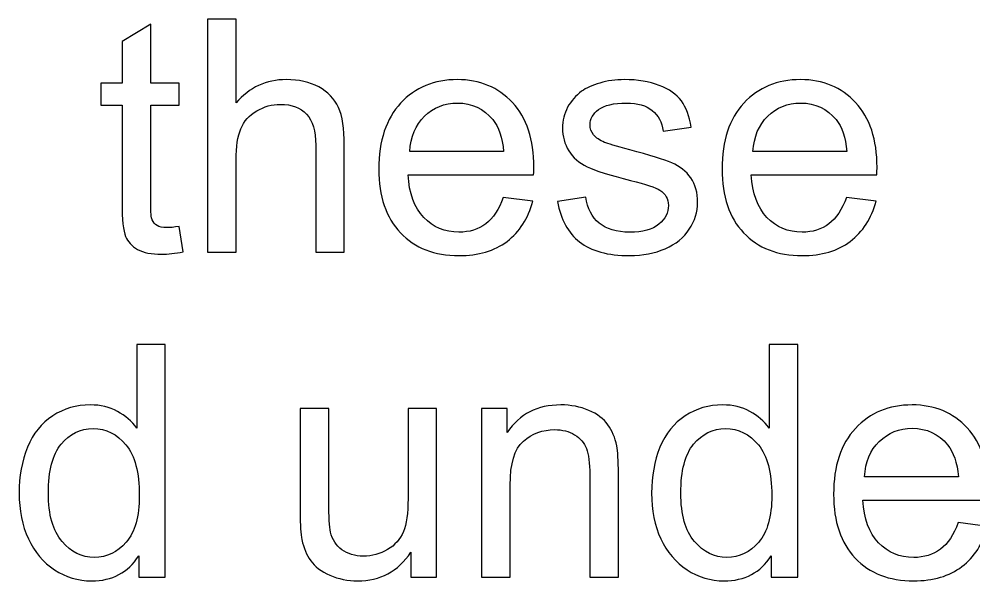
# Model space of a CAD drawing. Header units: centimetres. Extents: x -30.6 to 14.2, y -21.2 to 7.4.
# Drawn here: x -29.017 to -27.928, y -0.576 to 0.064 of the extents above; entities that cross this region are included whole.
import ezdxf

# ---------------------------------------------------------------- set-up
doc = ezdxf.new("R2010")
doc.units = ezdxf.units.CM
doc.header["$MEASUREMENT"] = 0
doc.layers.add('Layer 1', color=7, linetype='Continuous')

msp = doc.modelspace()

# ---------------------------------------------------------------- linework, layer by layer
at = {"layer": 'Layer 1'}
for points, knots in [([(-28.83409, -0.17217), (-28.83409, -0.17217), (-28.82965, -0.20094), (-28.82965, -0.20094), (-28.82965, -0.20094), (-28.83878, -0.20286), (-28.847, -0.20384), (-28.85416, -0.20384), (-28.85416, -0.20384), (-28.86595, -0.20384), (-28.87509, -0.20199), (-28.88163, -0.19822), (-28.88163, -0.19822), (-28.88811, -0.19446), (-28.89268, -0.18958), (-28.89533, -0.18347), (-28.89533, -0.18347), (-28.89799, -0.17736), (-28.89929, -0.16452), (-28.89929, -0.14495), (-28.89929, -0.14495), (-28.89929, -0.14495), (-28.89929, -0.03419), (-28.89929, -0.03419), (-28.89929, -0.03419), (-28.89929, -0.03419), (-28.92336, -0.03419), (-28.92336, -0.03419), (-28.92336, -0.03419), (-28.92336, -0.03419), (-28.92336, -0.009), (-28.92336, -0.009), (-28.92336, -0.009), (-28.92336, -0.009), (-28.89929, -0.009), (-28.89929, -0.009), (-28.89929, -0.009), (-28.89929, -0.009), (-28.89929, 0.03854), (-28.89929, 0.03854), (-28.89929, 0.03854), (-28.89929, 0.03854), (-28.86669, 0.05811), (-28.86669, 0.05811), (-28.86669, 0.05811), (-28.86669, 0.05811), (-28.86669, -0.009), (-28.86669, -0.009), (-28.86669, -0.009), (-28.86669, -0.009), (-28.83409, -0.009), (-28.83409, -0.009), (-28.83409, -0.009), (-28.83409, -0.009), (-28.83409, -0.03419), (-28.83409, -0.03419), (-28.83409, -0.03419), (-28.83409, -0.03419), (-28.86669, -0.03419), (-28.86669, -0.03419), (-28.86669, -0.03419), (-28.86669, -0.03419), (-28.86669, -0.1468), (-28.86669, -0.1468), (-28.86669, -0.1468), (-28.86669, -0.15612), (-28.86613, -0.16211), (-28.86496, -0.16476), (-28.86496, -0.16476), (-28.86385, -0.16742), (-28.862, -0.16952), (-28.8594, -0.17112), (-28.8594, -0.17112), (-28.85681, -0.17267), (-28.85311, -0.17347), (-28.84829, -0.17347), (-28.84829, -0.17347), (-28.84471, -0.17347), (-28.83996, -0.17304), (-28.83409, -0.17217)], [0, 0, 0, 0, 0.047619, 0.047619, 0.047619, 0.047619, 0.0952381, 0.0952381, 0.0952381, 0.0952381, 0.1428571, 0.1428571, 0.1428571, 0.1428571, 0.1904762, 0.1904762, 0.1904762, 0.1904762, 0.2380952, 0.2380952, 0.2380952, 0.2380952, 0.2857143, 0.2857143, 0.2857143, 0.2857143, 0.3333333, 0.3333333, 0.3333333, 0.3333333, 0.3809524, 0.3809524, 0.3809524, 0.3809524, 0.4285714, 0.4285714, 0.4285714, 0.4285714, 0.4761905, 0.4761905, 0.4761905, 0.4761905, 0.5238095, 0.5238095, 0.5238095, 0.5238095, 0.5714286, 0.5714286, 0.5714286, 0.5714286, 0.6190476, 0.6190476, 0.6190476, 0.6190476, 0.6666667, 0.6666667, 0.6666667, 0.6666667, 0.7142857, 0.7142857, 0.7142857, 0.7142857, 0.7619048, 0.7619048, 0.7619048, 0.7619048, 0.8095238, 0.8095238, 0.8095238, 0.8095238, 0.8571429, 0.8571429, 0.8571429, 0.8571429, 0.9047619, 0.9047619, 0.9047619, 0.9047619, 1, 1, 1, 1]), ([(-28.80192, -0.20125), (-28.80192, -0.20125), (-28.80192, 0.06397), (-28.80192, 0.06397), (-28.80192, 0.06397), (-28.80192, 0.06397), (-28.76933, 0.06397), (-28.76933, 0.06397), (-28.76933, 0.06397), (-28.76933, 0.06397), (-28.76933, -0.03147), (-28.76933, -0.03147), (-28.76933, -0.03147), (-28.7542, -0.01376), (-28.73512, -0.00493), (-28.71203, -0.00493), (-28.71203, -0.00493), (-28.6979, -0.00493), (-28.68561, -0.00771), (-28.67512, -0.01332), (-28.67512, -0.01332), (-28.66468, -0.01894), (-28.65721, -0.02666), (-28.6527, -0.03654), (-28.6527, -0.03654), (-28.6482, -0.04641), (-28.64598, -0.0608), (-28.64598, -0.07957), (-28.64598, -0.07957), (-28.64598, -0.07957), (-28.64598, -0.20125), (-28.64598, -0.20125), (-28.64598, -0.20125), (-28.64598, -0.20125), (-28.67857, -0.20125), (-28.67857, -0.20125), (-28.67857, -0.20125), (-28.67857, -0.20125), (-28.67857, -0.07969), (-28.67857, -0.07969), (-28.67857, -0.07969), (-28.67857, -0.06345), (-28.68209, -0.0516), (-28.68907, -0.04419), (-28.68907, -0.04419), (-28.69611, -0.03678), (-28.70598, -0.03308), (-28.71882, -0.03308), (-28.71882, -0.03308), (-28.72839, -0.03308), (-28.73741, -0.03555), (-28.74587, -0.04055), (-28.74587, -0.04055), (-28.75432, -0.04555), (-28.76031, -0.05234), (-28.76395, -0.06092), (-28.76395, -0.06092), (-28.76753, -0.06944), (-28.76933, -0.08123), (-28.76933, -0.0963), (-28.76933, -0.0963), (-28.76933, -0.0963), (-28.76933, -0.20125), (-28.76933, -0.20125), (-28.76933, -0.20125), (-28.76933, -0.20125), (-28.80192, -0.20125), (-28.80192, -0.20125)], [0, 0, 0, 0, 0.0555556, 0.0555556, 0.0555556, 0.0555556, 0.1111111, 0.1111111, 0.1111111, 0.1111111, 0.1666667, 0.1666667, 0.1666667, 0.1666667, 0.2222222, 0.2222222, 0.2222222, 0.2222222, 0.2777778, 0.2777778, 0.2777778, 0.2777778, 0.3333333, 0.3333333, 0.3333333, 0.3333333, 0.3888889, 0.3888889, 0.3888889, 0.3888889, 0.4444444, 0.4444444, 0.4444444, 0.4444444, 0.5, 0.5, 0.5, 0.5, 0.5555556, 0.5555556, 0.5555556, 0.5555556, 0.6111111, 0.6111111, 0.6111111, 0.6111111, 0.6666667, 0.6666667, 0.6666667, 0.6666667, 0.7222222, 0.7222222, 0.7222222, 0.7222222, 0.7777778, 0.7777778, 0.7777778, 0.7777778, 0.8333333, 0.8333333, 0.8333333, 0.8333333, 0.8888889, 0.8888889, 0.8888889, 0.8888889, 1, 1, 1, 1]), ([(-28.46477, -0.13902), (-28.46477, -0.13902), (-28.43107, -0.14346), (-28.43107, -0.14346), (-28.43107, -0.14346), (-28.43631, -0.16304), (-28.44613, -0.17828), (-28.46045, -0.18909), (-28.46045, -0.18909), (-28.47477, -0.19989), (-28.49305, -0.20532), (-28.51534, -0.20532), (-28.51534, -0.20532), (-28.54336, -0.20532), (-28.56559, -0.19668), (-28.58201, -0.1794), (-28.58201, -0.1794), (-28.59843, -0.16217), (-28.60664, -0.13791), (-28.60664, -0.10673), (-28.60664, -0.10673), (-28.60664, -0.0745), (-28.59837, -0.04944), (-28.58176, -0.03166), (-28.58176, -0.03166), (-28.56516, -0.01382), (-28.54361, -0.00493), (-28.51713, -0.00493), (-28.51713, -0.00493), (-28.49151, -0.00493), (-28.47058, -0.01363), (-28.45434, -0.0311), (-28.45434, -0.0311), (-28.4381, -0.04858), (-28.42995, -0.07315), (-28.42995, -0.10482), (-28.42995, -0.10482), (-28.42995, -0.10673), (-28.43002, -0.10963), (-28.43014, -0.11346), (-28.43014, -0.11346), (-28.43014, -0.11346), (-28.57331, -0.11346), (-28.57331, -0.11346), (-28.57331, -0.11346), (-28.57207, -0.13451), (-28.56615, -0.15069), (-28.5554, -0.16186), (-28.5554, -0.16186), (-28.54472, -0.17304), (-28.53133, -0.17865), (-28.51534, -0.17865), (-28.51534, -0.17865), (-28.50342, -0.17865), (-28.49323, -0.17551), (-28.48484, -0.16921), (-28.48484, -0.16921), (-28.47638, -0.16291), (-28.46971, -0.15285), (-28.46477, -0.13902)], [0, 0, 0, 0, 0.0625, 0.0625, 0.0625, 0.0625, 0.125, 0.125, 0.125, 0.125, 0.1875, 0.1875, 0.1875, 0.1875, 0.25, 0.25, 0.25, 0.25, 0.3125, 0.3125, 0.3125, 0.3125, 0.375, 0.375, 0.375, 0.375, 0.4375, 0.4375, 0.4375, 0.4375, 0.5, 0.5, 0.5, 0.5, 0.5625, 0.5625, 0.5625, 0.5625, 0.625, 0.625, 0.625, 0.625, 0.6875, 0.6875, 0.6875, 0.6875, 0.75, 0.75, 0.75, 0.75, 0.8125, 0.8125, 0.8125, 0.8125, 0.875, 0.875, 0.875, 0.875, 1, 1, 1, 1]), ([(-28.40285, -0.14383), (-28.40285, -0.14383), (-28.37062, -0.13865), (-28.37062, -0.13865), (-28.37062, -0.13865), (-28.36883, -0.15155), (-28.36377, -0.16143), (-28.35549, -0.16834), (-28.35549, -0.16834), (-28.34722, -0.1752), (-28.33562, -0.17865), (-28.3208, -0.17865), (-28.3208, -0.17865), (-28.3058, -0.17865), (-28.29468, -0.17563), (-28.2874, -0.16952), (-28.2874, -0.16952), (-28.28018, -0.16347), (-28.27653, -0.15631), (-28.27653, -0.14809), (-28.27653, -0.14809), (-28.27653, -0.14075), (-28.27981, -0.13494), (-28.28629, -0.13075), (-28.28629, -0.13075), (-28.29086, -0.12785), (-28.30197, -0.1242), (-28.31963, -0.1197), (-28.31963, -0.1197), (-28.34346, -0.11371), (-28.35994, -0.10852), (-28.3692, -0.10414), (-28.3692, -0.10414), (-28.3784, -0.09969), (-28.38538, -0.09364), (-28.39013, -0.08586), (-28.39013, -0.08586), (-28.39488, -0.07815), (-28.39729, -0.06957), (-28.39729, -0.06018), (-28.39729, -0.06018), (-28.39729, -0.0516), (-28.39532, -0.0437), (-28.39143, -0.03641), (-28.39143, -0.03641), (-28.38747, -0.02913), (-28.38217, -0.02308), (-28.37544, -0.01826), (-28.37544, -0.01826), (-28.37037, -0.01456), (-28.36346, -0.01141), (-28.35475, -0.00882), (-28.35475, -0.00882), (-28.34599, -0.00622), (-28.33667, -0.00493), (-28.32666, -0.00493), (-28.32666, -0.00493), (-28.3116, -0.00493), (-28.29839, -0.00709), (-28.28703, -0.01147), (-28.28703, -0.01147), (-28.27561, -0.01579), (-28.26721, -0.02172), (-28.26178, -0.02913), (-28.26178, -0.02913), (-28.25641, -0.0366), (-28.25264, -0.04654), (-28.2506, -0.05901), (-28.2506, -0.05901), (-28.2506, -0.05901), (-28.28246, -0.06345), (-28.28246, -0.06345), (-28.28246, -0.06345), (-28.28388, -0.05345), (-28.28808, -0.04561), (-28.29499, -0.03999), (-28.29499, -0.03999), (-28.30191, -0.03438), (-28.31166, -0.0316), (-28.32432, -0.0316), (-28.32432, -0.0316), (-28.3392, -0.0316), (-28.34988, -0.03407), (-28.35624, -0.03901), (-28.35624, -0.03901), (-28.36259, -0.04394), (-28.3658, -0.04975), (-28.3658, -0.05635), (-28.3658, -0.05635), (-28.3658, -0.06055), (-28.36451, -0.06438), (-28.36185, -0.06778), (-28.36185, -0.06778), (-28.3592, -0.07123), (-28.35506, -0.07413), (-28.34938, -0.07642), (-28.34938, -0.07642), (-28.34611, -0.07765), (-28.3366, -0.08043), (-28.32068, -0.08475), (-28.32068, -0.08475), (-28.29771, -0.09086), (-28.28166, -0.09593), (-28.27252, -0.09982), (-28.27252, -0.09982), (-28.26338, -0.10371), (-28.25622, -0.10945), (-28.25104, -0.11686), (-28.25104, -0.11686), (-28.24579, -0.12433), (-28.2432, -0.13359), (-28.2432, -0.1447), (-28.2432, -0.1447), (-28.2432, -0.1555), (-28.24634, -0.16569), (-28.2527, -0.17526), (-28.2527, -0.17526), (-28.25906, -0.18483), (-28.2682, -0.19224), (-28.28011, -0.19748), (-28.28011, -0.19748), (-28.29209, -0.20273), (-28.30561, -0.20532), (-28.32068, -0.20532), (-28.32068, -0.20532), (-28.34562, -0.20532), (-28.36469, -0.20014), (-28.37778, -0.18983), (-28.37778, -0.18983), (-28.39087, -0.17946), (-28.3992, -0.16415), (-28.40285, -0.14383)], [0, 0, 0, 0, 0.0294118, 0.0294118, 0.0294118, 0.0294118, 0.0588235, 0.0588235, 0.0588235, 0.0588235, 0.0882353, 0.0882353, 0.0882353, 0.0882353, 0.1176471, 0.1176471, 0.1176471, 0.1176471, 0.1470588, 0.1470588, 0.1470588, 0.1470588, 0.1764706, 0.1764706, 0.1764706, 0.1764706, 0.2058824, 0.2058824, 0.2058824, 0.2058824, 0.2352941, 0.2352941, 0.2352941, 0.2352941, 0.2647059, 0.2647059, 0.2647059, 0.2647059, 0.2941176, 0.2941176, 0.2941176, 0.2941176, 0.3235294, 0.3235294, 0.3235294, 0.3235294, 0.3529412, 0.3529412, 0.3529412, 0.3529412, 0.3823529, 0.3823529, 0.3823529, 0.3823529, 0.4117647, 0.4117647, 0.4117647, 0.4117647, 0.4411765, 0.4411765, 0.4411765, 0.4411765, 0.4705882, 0.4705882, 0.4705882, 0.4705882, 0.5, 0.5, 0.5, 0.5, 0.5294118, 0.5294118, 0.5294118, 0.5294118, 0.5588235, 0.5588235, 0.5588235, 0.5588235, 0.5882353, 0.5882353, 0.5882353, 0.5882353, 0.6176471, 0.6176471, 0.6176471, 0.6176471, 0.6470588, 0.6470588, 0.6470588, 0.6470588, 0.6764706, 0.6764706, 0.6764706, 0.6764706, 0.7058824, 0.7058824, 0.7058824, 0.7058824, 0.7352941, 0.7352941, 0.7352941, 0.7352941, 0.7647059, 0.7647059, 0.7647059, 0.7647059, 0.7941176, 0.7941176, 0.7941176, 0.7941176, 0.8235294, 0.8235294, 0.8235294, 0.8235294, 0.8529412, 0.8529412, 0.8529412, 0.8529412, 0.8823529, 0.8823529, 0.8823529, 0.8823529, 0.9117647, 0.9117647, 0.9117647, 0.9117647, 0.9411765, 0.9411765, 0.9411765, 0.9411765, 1, 1, 1, 1]), ([(-28.07354, -0.13902), (-28.07354, -0.13902), (-28.03984, -0.14346), (-28.03984, -0.14346), (-28.03984, -0.14346), (-28.04508, -0.16304), (-28.0549, -0.17828), (-28.06922, -0.18909), (-28.06922, -0.18909), (-28.08354, -0.19989), (-28.10182, -0.20532), (-28.12411, -0.20532), (-28.12411, -0.20532), (-28.15213, -0.20532), (-28.17436, -0.19668), (-28.19078, -0.1794), (-28.19078, -0.1794), (-28.2072, -0.16217), (-28.21541, -0.13791), (-28.21541, -0.10673), (-28.21541, -0.10673), (-28.21541, -0.0745), (-28.20714, -0.04944), (-28.19053, -0.03166), (-28.19053, -0.03166), (-28.17393, -0.01382), (-28.15238, -0.00493), (-28.1259, -0.00493), (-28.1259, -0.00493), (-28.10028, -0.00493), (-28.07935, -0.01363), (-28.06311, -0.0311), (-28.06311, -0.0311), (-28.04687, -0.04858), (-28.03872, -0.07315), (-28.03872, -0.10482), (-28.03872, -0.10482), (-28.03872, -0.10673), (-28.03879, -0.10963), (-28.03891, -0.11346), (-28.03891, -0.11346), (-28.03891, -0.11346), (-28.18208, -0.11346), (-28.18208, -0.11346), (-28.18208, -0.11346), (-28.18084, -0.13451), (-28.17492, -0.15069), (-28.16417, -0.16186), (-28.16417, -0.16186), (-28.15349, -0.17304), (-28.1401, -0.17865), (-28.12411, -0.17865), (-28.12411, -0.17865), (-28.11219, -0.17865), (-28.102, -0.17551), (-28.09361, -0.16921), (-28.09361, -0.16921), (-28.08515, -0.16291), (-28.07848, -0.15285), (-28.07354, -0.13902)], [0, 0, 0, 0, 0.0625, 0.0625, 0.0625, 0.0625, 0.125, 0.125, 0.125, 0.125, 0.1875, 0.1875, 0.1875, 0.1875, 0.25, 0.25, 0.25, 0.25, 0.3125, 0.3125, 0.3125, 0.3125, 0.375, 0.375, 0.375, 0.375, 0.4375, 0.4375, 0.4375, 0.4375, 0.5, 0.5, 0.5, 0.5, 0.5625, 0.5625, 0.5625, 0.5625, 0.625, 0.625, 0.625, 0.625, 0.6875, 0.6875, 0.6875, 0.6875, 0.75, 0.75, 0.75, 0.75, 0.8125, 0.8125, 0.8125, 0.8125, 0.875, 0.875, 0.875, 0.875, 1, 1, 1, 1]), ([(-28.57145, -0.08679), (-28.57145, -0.08679), (-28.4644, -0.08679), (-28.4644, -0.08679), (-28.4644, -0.08679), (-28.46582, -0.07062), (-28.46996, -0.05851), (-28.47669, -0.05043), (-28.47669, -0.05043), (-28.487, -0.03789), (-28.50046, -0.0316), (-28.51694, -0.0316), (-28.51694, -0.0316), (-28.53188, -0.0316), (-28.54441, -0.0366), (-28.5546, -0.0466), (-28.5546, -0.0466), (-28.56473, -0.0566), (-28.57034, -0.07), (-28.57145, -0.08679)], [0, 0, 0, 0, 0.1666667, 0.1666667, 0.1666667, 0.1666667, 0.3333333, 0.3333333, 0.3333333, 0.3333333, 0.5, 0.5, 0.5, 0.5, 0.6666667, 0.6666667, 0.6666667, 0.6666667, 1, 1, 1, 1]), ([(-28.18022, -0.08679), (-28.18022, -0.08679), (-28.07317, -0.08679), (-28.07317, -0.08679), (-28.07317, -0.08679), (-28.07459, -0.07062), (-28.07873, -0.05851), (-28.08546, -0.05043), (-28.08546, -0.05043), (-28.09577, -0.03789), (-28.10923, -0.0316), (-28.12571, -0.0316), (-28.12571, -0.0316), (-28.14065, -0.0316), (-28.15318, -0.0366), (-28.16337, -0.0466), (-28.16337, -0.0466), (-28.1735, -0.0566), (-28.17911, -0.07), (-28.18022, -0.08679)], [0, 0, 0, 0, 0.1666667, 0.1666667, 0.1666667, 0.1666667, 0.3333333, 0.3333333, 0.3333333, 0.3333333, 0.5, 0.5, 0.5, 0.5, 0.6666667, 0.6666667, 0.6666667, 0.6666667, 1, 1, 1, 1]), ([(-28.8804, -0.57167), (-28.8804, -0.57167), (-28.8804, -0.54728), (-28.8804, -0.54728), (-28.8804, -0.54728), (-28.89256, -0.56624), (-28.91047, -0.57574), (-28.93411, -0.57574), (-28.93411, -0.57574), (-28.94942, -0.57574), (-28.9635, -0.57155), (-28.97628, -0.56309), (-28.97628, -0.56309), (-28.98912, -0.55469), (-28.99906, -0.5429), (-29.00616, -0.52784), (-29.00616, -0.52784), (-29.0132, -0.51271), (-29.01672, -0.49536), (-29.01672, -0.47573), (-29.01672, -0.47573), (-29.01672, -0.45659), (-29.01351, -0.43924), (-29.00715, -0.42363), (-29.00715, -0.42363), (-29.00073, -0.40807), (-28.99116, -0.39609), (-28.97838, -0.38782), (-28.97838, -0.38782), (-28.96566, -0.37948), (-28.95134, -0.37535), (-28.93559, -0.37535), (-28.93559, -0.37535), (-28.92399, -0.37535), (-28.91368, -0.37782), (-28.90466, -0.38269), (-28.90466, -0.38269), (-28.89565, -0.38757), (-28.8883, -0.39399), (-28.88262, -0.40183), (-28.88262, -0.40183), (-28.88262, -0.40183), (-28.88262, -0.30645), (-28.88262, -0.30645), (-28.88262, -0.30645), (-28.88262, -0.30645), (-28.85003, -0.30645), (-28.85003, -0.30645), (-28.85003, -0.30645), (-28.85003, -0.30645), (-28.85003, -0.57167), (-28.85003, -0.57167), (-28.85003, -0.57167), (-28.85003, -0.57167), (-28.8804, -0.57167), (-28.8804, -0.57167)], [0, 0, 0, 0, 0.0666667, 0.0666667, 0.0666667, 0.0666667, 0.1333333, 0.1333333, 0.1333333, 0.1333333, 0.2, 0.2, 0.2, 0.2, 0.2666667, 0.2666667, 0.2666667, 0.2666667, 0.3333333, 0.3333333, 0.3333333, 0.3333333, 0.4, 0.4, 0.4, 0.4, 0.4666667, 0.4666667, 0.4666667, 0.4666667, 0.5333333, 0.5333333, 0.5333333, 0.5333333, 0.6, 0.6, 0.6, 0.6, 0.6666667, 0.6666667, 0.6666667, 0.6666667, 0.7333333, 0.7333333, 0.7333333, 0.7333333, 0.8, 0.8, 0.8, 0.8, 0.8666667, 0.8666667, 0.8666667, 0.8666667, 1, 1, 1, 1]), ([(-28.15942, -0.57167), (-28.15942, -0.57167), (-28.15942, -0.54728), (-28.15942, -0.54728), (-28.15942, -0.54728), (-28.17158, -0.56624), (-28.18949, -0.57574), (-28.21313, -0.57574), (-28.21313, -0.57574), (-28.22844, -0.57574), (-28.24252, -0.57155), (-28.2553, -0.56309), (-28.2553, -0.56309), (-28.26814, -0.55469), (-28.27808, -0.5429), (-28.28518, -0.52784), (-28.28518, -0.52784), (-28.29222, -0.51271), (-28.29574, -0.49536), (-28.29574, -0.47573), (-28.29574, -0.47573), (-28.29574, -0.45659), (-28.29253, -0.43924), (-28.28617, -0.42363), (-28.28617, -0.42363), (-28.27975, -0.40807), (-28.27018, -0.39609), (-28.2574, -0.38782), (-28.2574, -0.38782), (-28.24468, -0.37948), (-28.23036, -0.37535), (-28.21461, -0.37535), (-28.21461, -0.37535), (-28.20301, -0.37535), (-28.1927, -0.37782), (-28.18368, -0.38269), (-28.18368, -0.38269), (-28.17467, -0.38757), (-28.16732, -0.39399), (-28.16164, -0.40183), (-28.16164, -0.40183), (-28.16164, -0.40183), (-28.16164, -0.30645), (-28.16164, -0.30645), (-28.16164, -0.30645), (-28.16164, -0.30645), (-28.12905, -0.30645), (-28.12905, -0.30645), (-28.12905, -0.30645), (-28.12905, -0.30645), (-28.12905, -0.57167), (-28.12905, -0.57167), (-28.12905, -0.57167), (-28.12905, -0.57167), (-28.15942, -0.57167), (-28.15942, -0.57167)], [0, 0, 0, 0, 0.0666667, 0.0666667, 0.0666667, 0.0666667, 0.1333333, 0.1333333, 0.1333333, 0.1333333, 0.2, 0.2, 0.2, 0.2, 0.2666667, 0.2666667, 0.2666667, 0.2666667, 0.3333333, 0.3333333, 0.3333333, 0.3333333, 0.4, 0.4, 0.4, 0.4, 0.4666667, 0.4666667, 0.4666667, 0.4666667, 0.5333333, 0.5333333, 0.5333333, 0.5333333, 0.6, 0.6, 0.6, 0.6, 0.6666667, 0.6666667, 0.6666667, 0.6666667, 0.7333333, 0.7333333, 0.7333333, 0.7333333, 0.8, 0.8, 0.8, 0.8, 0.8666667, 0.8666667, 0.8666667, 0.8666667, 1, 1, 1, 1]), ([(-28.56998, -0.57167), (-28.56998, -0.57167), (-28.56998, -0.54309), (-28.56998, -0.54309), (-28.56998, -0.54309), (-28.58492, -0.56488), (-28.60517, -0.57574), (-28.63079, -0.57574), (-28.63079, -0.57574), (-28.64209, -0.57574), (-28.65265, -0.57358), (-28.66246, -0.56926), (-28.66246, -0.56926), (-28.67228, -0.56488), (-28.67956, -0.55945), (-28.68432, -0.5529), (-28.68432, -0.5529), (-28.68907, -0.5463), (-28.6924, -0.53827), (-28.69432, -0.52876), (-28.69432, -0.52876), (-28.69561, -0.52234), (-28.69629, -0.51222), (-28.69629, -0.49839), (-28.69629, -0.49839), (-28.69629, -0.49839), (-28.69629, -0.37942), (-28.69629, -0.37942), (-28.69629, -0.37942), (-28.69629, -0.37942), (-28.6637, -0.37942), (-28.6637, -0.37942), (-28.6637, -0.37942), (-28.6637, -0.37942), (-28.6637, -0.48579), (-28.6637, -0.48579), (-28.6637, -0.48579), (-28.6637, -0.50277), (-28.66302, -0.51425), (-28.66172, -0.52012), (-28.66172, -0.52012), (-28.65968, -0.5287), (-28.65536, -0.53537), (-28.64869, -0.54025), (-28.64869, -0.54025), (-28.64209, -0.54512), (-28.63394, -0.54759), (-28.62418, -0.54759), (-28.62418, -0.54759), (-28.61443, -0.54759), (-28.60529, -0.54512), (-28.59677, -0.54012), (-28.59677, -0.54012), (-28.58825, -0.53512), (-28.5822, -0.52827), (-28.57862, -0.51969), (-28.57862, -0.51969), (-28.5751, -0.51111), (-28.57331, -0.49857), (-28.57331, -0.48221), (-28.57331, -0.48221), (-28.57331, -0.48221), (-28.57331, -0.37942), (-28.57331, -0.37942), (-28.57331, -0.37942), (-28.57331, -0.37942), (-28.54072, -0.37942), (-28.54072, -0.37942), (-28.54072, -0.37942), (-28.54072, -0.37942), (-28.54072, -0.57167), (-28.54072, -0.57167), (-28.54072, -0.57167), (-28.54072, -0.57167), (-28.56998, -0.57167), (-28.56998, -0.57167)], [0, 0, 0, 0, 0.05, 0.05, 0.05, 0.05, 0.1, 0.1, 0.1, 0.1, 0.15, 0.15, 0.15, 0.15, 0.2, 0.2, 0.2, 0.2, 0.25, 0.25, 0.25, 0.25, 0.3, 0.3, 0.3, 0.3, 0.35, 0.35, 0.35, 0.35, 0.4, 0.4, 0.4, 0.4, 0.45, 0.45, 0.45, 0.45, 0.5, 0.5, 0.5, 0.5, 0.55, 0.55, 0.55, 0.55, 0.6, 0.6, 0.6, 0.6, 0.65, 0.65, 0.65, 0.65, 0.7, 0.7, 0.7, 0.7, 0.75, 0.75, 0.75, 0.75, 0.8, 0.8, 0.8, 0.8, 0.85, 0.85, 0.85, 0.85, 0.9, 0.9, 0.9, 0.9, 1, 1, 1, 1]), ([(-28.48953, -0.57167), (-28.48953, -0.57167), (-28.48953, -0.37942), (-28.48953, -0.37942), (-28.48953, -0.37942), (-28.48953, -0.37942), (-28.46027, -0.37942), (-28.46027, -0.37942), (-28.46027, -0.37942), (-28.46027, -0.37942), (-28.46027, -0.40671), (-28.46027, -0.40671), (-28.46027, -0.40671), (-28.44619, -0.38578), (-28.42582, -0.37535), (-28.39921, -0.37535), (-28.39921, -0.37535), (-28.38761, -0.37535), (-28.37699, -0.37745), (-28.36729, -0.38158), (-28.36729, -0.38158), (-28.3576, -0.38572), (-28.35032, -0.39121), (-28.3455, -0.39794), (-28.3455, -0.39794), (-28.34069, -0.40467), (-28.33729, -0.4127), (-28.33538, -0.42196), (-28.33538, -0.42196), (-28.3342, -0.42801), (-28.33359, -0.43857), (-28.33359, -0.45363), (-28.33359, -0.45363), (-28.33359, -0.45363), (-28.33359, -0.57167), (-28.33359, -0.57167), (-28.33359, -0.57167), (-28.33359, -0.57167), (-28.36618, -0.57167), (-28.36618, -0.57167), (-28.36618, -0.57167), (-28.36618, -0.57167), (-28.36618, -0.45486), (-28.36618, -0.45486), (-28.36618, -0.45486), (-28.36618, -0.44159), (-28.36742, -0.43165), (-28.36995, -0.42511), (-28.36995, -0.42511), (-28.37248, -0.41856), (-28.37699, -0.41332), (-28.38341, -0.40936), (-28.38341, -0.40936), (-28.38983, -0.40547), (-28.39742, -0.4035), (-28.40606, -0.4035), (-28.40606, -0.4035), (-28.41989, -0.4035), (-28.43181, -0.40788), (-28.44187, -0.41671), (-28.44187, -0.41671), (-28.45193, -0.42548), (-28.45694, -0.44221), (-28.45694, -0.46678), (-28.45694, -0.46678), (-28.45694, -0.46678), (-28.45694, -0.57167), (-28.45694, -0.57167), (-28.45694, -0.57167), (-28.45694, -0.57167), (-28.48953, -0.57167), (-28.48953, -0.57167)], [0, 0, 0, 0, 0.0526316, 0.0526316, 0.0526316, 0.0526316, 0.1052632, 0.1052632, 0.1052632, 0.1052632, 0.1578947, 0.1578947, 0.1578947, 0.1578947, 0.2105263, 0.2105263, 0.2105263, 0.2105263, 0.2631579, 0.2631579, 0.2631579, 0.2631579, 0.3157895, 0.3157895, 0.3157895, 0.3157895, 0.3684211, 0.3684211, 0.3684211, 0.3684211, 0.4210526, 0.4210526, 0.4210526, 0.4210526, 0.4736842, 0.4736842, 0.4736842, 0.4736842, 0.5263158, 0.5263158, 0.5263158, 0.5263158, 0.5789474, 0.5789474, 0.5789474, 0.5789474, 0.6315789, 0.6315789, 0.6315789, 0.6315789, 0.6842105, 0.6842105, 0.6842105, 0.6842105, 0.7368421, 0.7368421, 0.7368421, 0.7368421, 0.7894737, 0.7894737, 0.7894737, 0.7894737, 0.8421053, 0.8421053, 0.8421053, 0.8421053, 0.8947368, 0.8947368, 0.8947368, 0.8947368, 1, 1, 1, 1]), ([(-27.94636, -0.50944), (-27.94636, -0.50944), (-27.91266, -0.51388), (-27.91266, -0.51388), (-27.91266, -0.51388), (-27.9179, -0.53346), (-27.92772, -0.5487), (-27.94204, -0.55951), (-27.94204, -0.55951), (-27.95636, -0.57031), (-27.97464, -0.57574), (-27.99693, -0.57574), (-27.99693, -0.57574), (-28.02495, -0.57574), (-28.04718, -0.5671), (-28.0636, -0.54982), (-28.0636, -0.54982), (-28.08002, -0.53259), (-28.08823, -0.50833), (-28.08823, -0.47715), (-28.08823, -0.47715), (-28.08823, -0.44492), (-28.07996, -0.41986), (-28.06335, -0.40208), (-28.06335, -0.40208), (-28.04675, -0.38424), (-28.0252, -0.37535), (-27.99872, -0.37535), (-27.99872, -0.37535), (-27.9731, -0.37535), (-27.95217, -0.38405), (-27.93593, -0.40152), (-27.93593, -0.40152), (-27.91969, -0.419), (-27.91154, -0.44357), (-27.91154, -0.47524), (-27.91154, -0.47524), (-27.91154, -0.47715), (-27.91161, -0.48005), (-27.91173, -0.48388), (-27.91173, -0.48388), (-27.91173, -0.48388), (-28.0549, -0.48388), (-28.0549, -0.48388), (-28.0549, -0.48388), (-28.05366, -0.50493), (-28.04774, -0.52111), (-28.03699, -0.53228), (-28.03699, -0.53228), (-28.02631, -0.54346), (-28.01292, -0.54907), (-27.99693, -0.54907), (-27.99693, -0.54907), (-27.98501, -0.54907), (-27.97482, -0.54593), (-27.96643, -0.53963), (-27.96643, -0.53963), (-27.95797, -0.53333), (-27.9513, -0.52327), (-27.94636, -0.50944)], [0, 0, 0, 0, 0.0625, 0.0625, 0.0625, 0.0625, 0.125, 0.125, 0.125, 0.125, 0.1875, 0.1875, 0.1875, 0.1875, 0.25, 0.25, 0.25, 0.25, 0.3125, 0.3125, 0.3125, 0.3125, 0.375, 0.375, 0.375, 0.375, 0.4375, 0.4375, 0.4375, 0.4375, 0.5, 0.5, 0.5, 0.5, 0.5625, 0.5625, 0.5625, 0.5625, 0.625, 0.625, 0.625, 0.625, 0.6875, 0.6875, 0.6875, 0.6875, 0.75, 0.75, 0.75, 0.75, 0.8125, 0.8125, 0.8125, 0.8125, 0.875, 0.875, 0.875, 0.875, 1, 1, 1, 1]), ([(-28.98338, -0.47579), (-28.98338, -0.50036), (-28.97819, -0.5187), (-28.96776, -0.53086), (-28.96776, -0.53086), (-28.95739, -0.54302), (-28.9451, -0.54907), (-28.93096, -0.54907), (-28.93096, -0.54907), (-28.9167, -0.54907), (-28.9046, -0.54327), (-28.8946, -0.53166), (-28.8946, -0.53166), (-28.88466, -0.52006), (-28.87966, -0.50234), (-28.87966, -0.47851), (-28.87966, -0.47851), (-28.87966, -0.45233), (-28.88472, -0.43307), (-28.89491, -0.42079), (-28.89491, -0.42079), (-28.90503, -0.4085), (-28.91757, -0.40239), (-28.93245, -0.40239), (-28.93245, -0.40239), (-28.94695, -0.40239), (-28.95905, -0.40825), (-28.96881, -0.42004), (-28.96881, -0.42004), (-28.9785, -0.43184), (-28.98338, -0.45042), (-28.98338, -0.47579)], [0, 0, 0, 0, 0.1111111, 0.1111111, 0.1111111, 0.1111111, 0.2222222, 0.2222222, 0.2222222, 0.2222222, 0.3333333, 0.3333333, 0.3333333, 0.3333333, 0.4444444, 0.4444444, 0.4444444, 0.4444444, 0.5555556, 0.5555556, 0.5555556, 0.5555556, 0.6666667, 0.6666667, 0.6666667, 0.6666667, 0.7777778, 0.7777778, 0.7777778, 0.7777778, 1, 1, 1, 1]), ([(-28.2624, -0.47579), (-28.2624, -0.50036), (-28.25721, -0.5187), (-28.24678, -0.53086), (-28.24678, -0.53086), (-28.23641, -0.54302), (-28.22412, -0.54907), (-28.20998, -0.54907), (-28.20998, -0.54907), (-28.19572, -0.54907), (-28.18362, -0.54327), (-28.17362, -0.53166), (-28.17362, -0.53166), (-28.16368, -0.52006), (-28.15868, -0.50234), (-28.15868, -0.47851), (-28.15868, -0.47851), (-28.15868, -0.45233), (-28.16374, -0.43307), (-28.17393, -0.42079), (-28.17393, -0.42079), (-28.18405, -0.4085), (-28.19659, -0.40239), (-28.21147, -0.40239), (-28.21147, -0.40239), (-28.22597, -0.40239), (-28.23807, -0.40825), (-28.24783, -0.42004), (-28.24783, -0.42004), (-28.25752, -0.43184), (-28.2624, -0.45042), (-28.2624, -0.47579)], [0, 0, 0, 0, 0.1111111, 0.1111111, 0.1111111, 0.1111111, 0.2222222, 0.2222222, 0.2222222, 0.2222222, 0.3333333, 0.3333333, 0.3333333, 0.3333333, 0.4444444, 0.4444444, 0.4444444, 0.4444444, 0.5555556, 0.5555556, 0.5555556, 0.5555556, 0.6666667, 0.6666667, 0.6666667, 0.6666667, 0.7777778, 0.7777778, 0.7777778, 0.7777778, 1, 1, 1, 1]), ([(-28.05304, -0.45721), (-28.05304, -0.45721), (-27.94599, -0.45721), (-27.94599, -0.45721), (-27.94599, -0.45721), (-27.94741, -0.44104), (-27.95155, -0.42893), (-27.95828, -0.42085), (-27.95828, -0.42085), (-27.96859, -0.40831), (-27.98205, -0.40202), (-27.99853, -0.40202), (-27.99853, -0.40202), (-28.01347, -0.40202), (-28.026, -0.40702), (-28.03619, -0.41702), (-28.03619, -0.41702), (-28.04632, -0.42702), (-28.05193, -0.44042), (-28.05304, -0.45721)], [0, 0, 0, 0, 0.1666667, 0.1666667, 0.1666667, 0.1666667, 0.3333333, 0.3333333, 0.3333333, 0.3333333, 0.5, 0.5, 0.5, 0.5, 0.6666667, 0.6666667, 0.6666667, 0.6666667, 1, 1, 1, 1])]:
    msp.add_open_spline(points, degree=3, knots=knots, dxfattribs=at)

doc.saveas('drawing.dxf')
